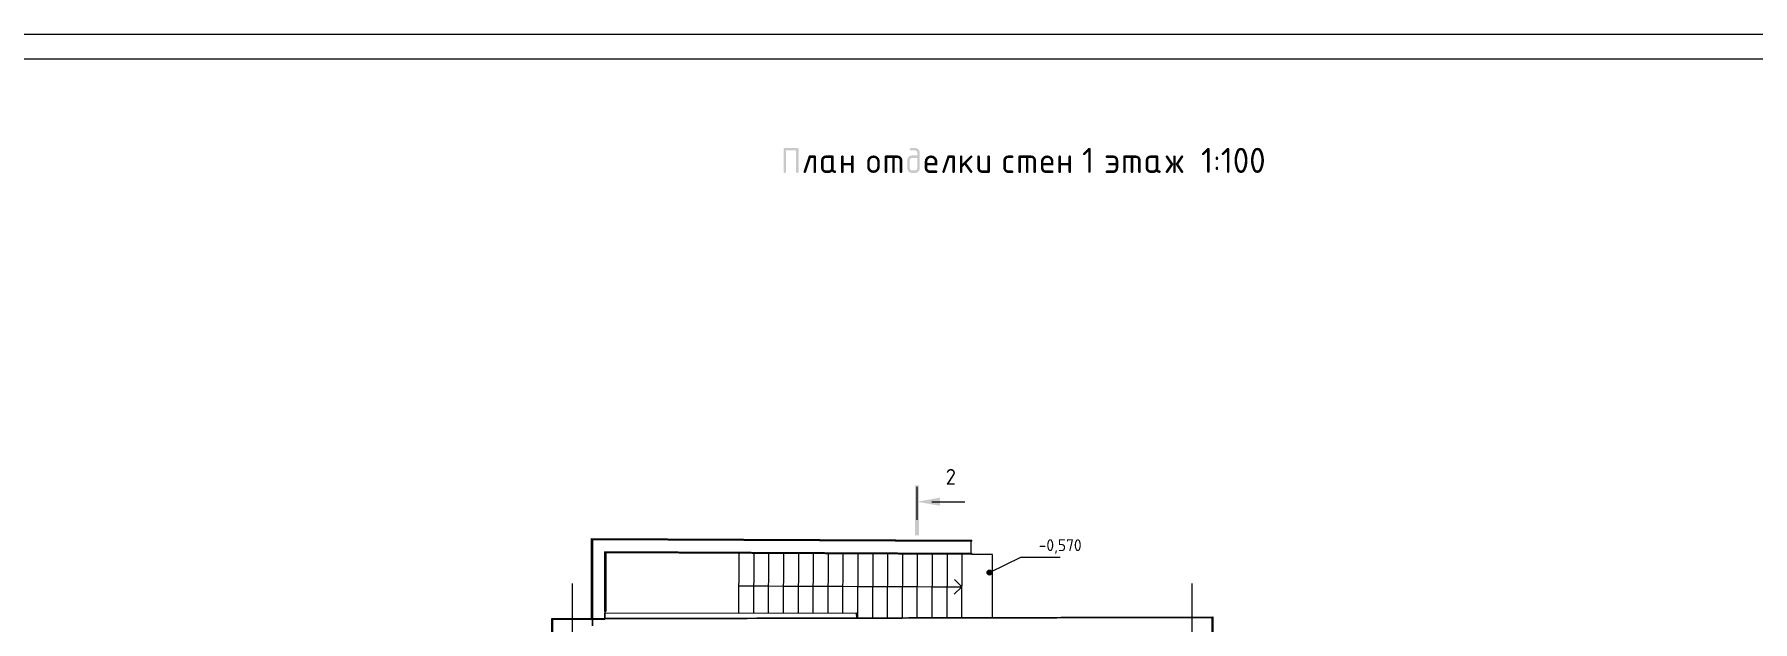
# Model space of a CAD drawing. Header units: millimetres. Extents: x -546 to 1681, y -650 to 1730.
# Drawn here: x 375.6 to 722.3, y 722.4 to 841 of the extents above; entities that cross this region are included whole.
import ezdxf

# ---------------------------------------------------------------- set-up
doc = ezdxf.new("R2010")
doc.units = ezdxf.units.MM

msp = doc.modelspace()

# ---------------------------------------------------------------- hatches: boundary and pattern name
h = msp.add_hatch(color=7)
h.dxf.hatch_style = 2
h.paths.add_polyline_path([(526.98, 818.06), (529.51, 818.06), (529.61, 818.04), (529.69, 817.99), (529.74, 817.91), (529.75, 817.8), (529.75, 813.26), (529.74, 813.15), (529.69, 813.07), (529.61, 813.03), (529.51, 813.01), (529.4, 813.03), (529.32, 813.07), (529.27, 813.15), (529.25, 813.26), (529.25, 817.55), (527.23, 817.55), (527.23, 813.26), (527.22, 813.15), (527.17, 813.07), (527.09, 813.03), (526.98, 813.01), (526.87, 813.03), (526.79, 813.07), (526.74, 813.15), (526.73, 813.26), (526.73, 817.8), (526.74, 817.91), (526.79, 817.99), (526.87, 818.04)])
h = msp.add_hatch(color=7)
h.dxf.hatch_style = 2
h.paths.add_polyline_path([(532.03, 816.54), (533.04, 816.54), (533.15, 816.52), (533.23, 816.48), (533.27, 816.4), (533.29, 816.29), (533.29, 813.26), (533.27, 813.15), (533.23, 813.07), (533.15, 813.03), (533.04, 813.01), (532.92, 813.03), (532.85, 813.07), (532.8, 813.15), (532.78, 813.26), (532.78, 816.03), (532.2, 816.03), (531.25, 813.18), (531.22, 813.11), (531.17, 813.05), (531.1, 813.02), (531.02, 813.01), (530.91, 813.03), (530.83, 813.08), (530.78, 813.16), (530.76, 813.27), (530.78, 813.34), (531.77, 816.34), (531.82, 816.43), (531.87, 816.49), (531.94, 816.53)])
h = msp.add_hatch(color=7)
h.paths.add_polyline_path([(536.32, 816.03), (535.31, 816.03), (535.21, 816.02), (535.11, 816), (535.03, 815.95), (534.95, 815.89), (534.89, 815.81), (534.84, 815.73), (534.82, 815.63), (534.81, 815.53), (534.81, 814.02), (534.82, 813.92), (534.84, 813.83), (534.89, 813.74), (534.96, 813.66), (535.03, 813.6), (535.12, 813.55), (535.21, 813.52), (535.31, 813.51), (535.82, 813.51), (535.92, 813.52), (536.01, 813.55), (536.09, 813.6), (536.17, 813.66), (536.23, 813.74), (536.28, 813.83), (536.31, 813.92), (536.32, 814.02)])
h.paths.add_polyline_path([(537.33, 813.26), (537.31, 813.15), (537.26, 813.07), (537.19, 813.03), (537.08, 813.01), (536.91, 813.03), (536.76, 813.08), (536.62, 813.16), (536.5, 813.27), (536.35, 813.16), (536.19, 813.08), (536.01, 813.03), (535.82, 813.01), (535.31, 813.01), (535.1, 813.03), (534.92, 813.08), (534.75, 813.17), (534.6, 813.3), (534.47, 813.46), (534.37, 813.63), (534.32, 813.81), (534.3, 814.02), (534.3, 815.53), (534.32, 815.74), (534.37, 815.92), (534.47, 816.1), (534.6, 816.25), (534.75, 816.38), (534.92, 816.47), (535.1, 816.52), (535.31, 816.54), (536.57, 816.54), (536.68, 816.52), (536.76, 816.48), (536.81, 816.4), (536.83, 816.29), (536.83, 813.77), (536.84, 813.66), (536.89, 813.58), (536.97, 813.53), (537.08, 813.51), (537.19, 813.5), (537.26, 813.45), (537.31, 813.37)])
h = msp.add_hatch(color=7)
h.dxf.hatch_style = 2
h.paths.add_polyline_path([(538.84, 814.52), (538.84, 813.26), (538.83, 813.15), (538.78, 813.07), (538.7, 813.03), (538.59, 813.01), (538.48, 813.03), (538.4, 813.07), (538.35, 813.15), (538.34, 813.26), (538.34, 816.29), (538.35, 816.4), (538.4, 816.48), (538.48, 816.52), (538.59, 816.54), (538.7, 816.52), (538.78, 816.48), (538.83, 816.4), (538.84, 816.29), (538.84, 815.03), (540.36, 815.03), (540.36, 816.29), (540.37, 816.4), (540.42, 816.48), (540.5, 816.52), (540.61, 816.54), (540.72, 816.52), (540.8, 816.48), (540.85, 816.4), (540.86, 816.29), (540.86, 813.26), (540.85, 813.15), (540.8, 813.07), (540.72, 813.03), (540.61, 813.01), (540.5, 813.03), (540.42, 813.07), (540.37, 813.15), (540.36, 813.26), (540.36, 814.52)])
h = msp.add_hatch(color=7)
h.paths.add_polyline_path([(543.61, 814.27), (543.61, 815.28), (543.63, 815.53), (543.7, 815.77), (543.81, 815.98), (543.97, 816.17), (544.17, 816.33), (544.38, 816.45), (544.62, 816.52), (544.87, 816.54), (545.12, 816.52), (545.36, 816.45), (545.57, 816.34), (545.77, 816.18), (545.93, 815.99), (546.04, 815.77), (546.11, 815.54), (546.13, 815.28), (546.13, 814.27), (546.11, 814.02), (546.04, 813.79), (545.92, 813.57), (545.76, 813.38), (545.57, 813.22), (545.35, 813.1), (545.12, 813.04), (544.87, 813.01), (544.62, 813.04), (544.38, 813.1), (544.17, 813.22), (543.97, 813.38), (543.81, 813.57), (543.7, 813.79), (543.63, 814.02)])
h.paths.add_polyline_path([(545.62, 814.28), (545.62, 815.28), (545.61, 815.43), (545.57, 815.57), (545.5, 815.7), (545.41, 815.82), (545.29, 815.92), (545.16, 815.99), (545.02, 816.03), (544.87, 816.04), (544.72, 816.03), (544.58, 815.99), (544.45, 815.92), (544.33, 815.82), (544.24, 815.7), (544.17, 815.57), (544.13, 815.43), (544.11, 815.28), (544.11, 814.28), (544.13, 814.12), (544.17, 813.98), (544.24, 813.85), (544.33, 813.74), (544.45, 813.64), (544.58, 813.57), (544.72, 813.53), (544.87, 813.51), (545.02, 813.53), (545.16, 813.57), (545.29, 813.64), (545.41, 813.74), (545.5, 813.86), (545.57, 813.98), (545.61, 814.12)])
h = msp.add_hatch(color=7)
h.dxf.hatch_style = 2
h.paths.add_polyline_path([(547.4, 816.54), (549.67, 816.54), (549.87, 816.52), (550.06, 816.47), (550.23, 816.38), (550.38, 816.25), (550.51, 816.1), (550.6, 815.92), (550.66, 815.74), (550.68, 815.53), (550.68, 813.26), (550.66, 813.15), (550.61, 813.07), (550.53, 813.03), (550.42, 813.01), (550.31, 813.03), (550.23, 813.07), (550.19, 813.15), (550.17, 813.26), (550.17, 815.53), (550.16, 815.63), (550.13, 815.73), (550.09, 815.81), (550.03, 815.89), (549.95, 815.96), (549.86, 816), (549.77, 816.02), (549.67, 816.03), (549.16, 816.03), (549.16, 813.26), (549.14, 813.15), (549.1, 813.07), (549.02, 813.03), (548.91, 813.01), (548.8, 813.03), (548.72, 813.07), (548.68, 813.15), (548.66, 813.26), (548.66, 816.03), (547.65, 816.03), (547.65, 813.26), (547.63, 813.15), (547.59, 813.07), (547.51, 813.03), (547.4, 813.01), (547.29, 813.03), (547.21, 813.07), (547.16, 813.15), (547.14, 813.26), (547.14, 816.29), (547.16, 816.4), (547.21, 816.48), (547.29, 816.52)])
h = msp.add_hatch(color=7)
h.paths.add_polyline_path([(554.21, 817.05), (554.21, 814.02), (554.2, 813.82), (554.14, 813.63), (554.05, 813.46), (553.92, 813.3), (553.76, 813.17), (553.59, 813.08), (553.4, 813.03), (553.21, 813.01), (552.7, 813.01), (552.49, 813.03), (552.31, 813.08), (552.14, 813.17), (551.98, 813.3), (551.85, 813.46), (551.76, 813.63), (551.71, 813.82), (551.69, 814.02), (551.69, 815.53), (551.71, 815.74), (551.76, 815.92), (551.85, 816.1), (551.98, 816.25), (552.14, 816.38), (552.31, 816.47), (552.49, 816.52), (552.7, 816.54), (553.71, 816.54), (553.71, 817.05), (553.7, 817.15), (553.67, 817.24), (553.63, 817.33), (553.56, 817.41), (553.49, 817.47), (553.4, 817.51), (553.31, 817.54), (553.21, 817.55), (552.44, 817.55), (552.34, 817.57), (552.26, 817.61), (552.21, 817.69), (552.2, 817.8), (552.21, 817.91), (552.26, 817.99), (552.34, 818.04), (552.44, 818.06), (553.21, 818.06), (553.41, 818.04), (553.6, 817.98), (553.77, 817.89), (553.92, 817.76), (554.05, 817.61), (554.14, 817.44), (554.2, 817.25)])
h.paths.add_polyline_path([(553.71, 814.02), (553.71, 816.03), (552.7, 816.03), (552.59, 816.02), (552.5, 816), (552.42, 815.95), (552.34, 815.89), (552.28, 815.81), (552.23, 815.73), (552.2, 815.63), (552.2, 815.53), (552.2, 814.02), (552.21, 813.92), (552.23, 813.83), (552.28, 813.74), (552.34, 813.66), (552.42, 813.6), (552.51, 813.55), (552.6, 813.52), (552.7, 813.51), (553.21, 813.51), (553.31, 813.52), (553.4, 813.55), (553.48, 813.6), (553.56, 813.66), (553.62, 813.74), (553.67, 813.83), (553.7, 813.92)])
h = msp.add_hatch(color=7)
h.paths.add_polyline_path([(556.49, 816.04), (556.33, 816.03), (556.19, 815.99), (556.07, 815.92), (555.95, 815.82), (555.85, 815.7), (555.79, 815.58), (555.75, 815.44), (555.73, 815.28), (555.73, 815.03), (557.24, 815.03), (557.24, 815.28), (557.23, 815.44), (557.19, 815.58), (557.12, 815.7), (557.02, 815.82), (556.91, 815.92), (556.78, 815.99), (556.64, 816.03)])
h.paths.add_polyline_path([(555.73, 814.52), (555.73, 814.02), (555.74, 813.92), (555.77, 813.83), (555.82, 813.74), (555.88, 813.66), (555.96, 813.6), (556.04, 813.55), (556.14, 813.52), (556.23, 813.51), (557.5, 813.51), (557.61, 813.5), (557.69, 813.45), (557.73, 813.37), (557.75, 813.26), (557.73, 813.15), (557.69, 813.07), (557.61, 813.03), (557.5, 813.01), (556.23, 813.01), (556.03, 813.03), (555.84, 813.08), (555.67, 813.17), (555.52, 813.3), (555.39, 813.46), (555.3, 813.63), (555.24, 813.81), (555.22, 814.02), (555.22, 815.28), (555.25, 815.53), (555.31, 815.77), (555.43, 815.98), (555.59, 816.17), (555.79, 816.33), (556, 816.45), (556.23, 816.52), (556.49, 816.54), (556.74, 816.52), (556.97, 816.45), (557.19, 816.34), (557.38, 816.18), (557.54, 815.99), (557.66, 815.77), (557.73, 815.54), (557.75, 815.28), (557.75, 814.52)])
h = msp.add_hatch(color=7)
h.dxf.hatch_style = 2
h.paths.add_polyline_path([(560.02, 816.54), (561.03, 816.54), (561.14, 816.52), (561.22, 816.48), (561.27, 816.4), (561.29, 816.29), (561.29, 813.26), (561.27, 813.15), (561.22, 813.07), (561.14, 813.03), (561.03, 813.01), (560.92, 813.03), (560.84, 813.07), (560.79, 813.15), (560.78, 813.26), (560.78, 816.03), (560.2, 816.03), (559.25, 813.18), (559.21, 813.11), (559.16, 813.05), (559.1, 813.02), (559.01, 813.01), (558.9, 813.03), (558.82, 813.08), (558.78, 813.16), (558.76, 813.27), (558.77, 813.34), (559.77, 816.34), (559.81, 816.43), (559.87, 816.49), (559.94, 816.53)])
h = msp.add_hatch(color=7)
h.dxf.hatch_style = 2
h.paths.add_polyline_path([(562.8, 814.88), (564.39, 816.47), (564.47, 816.52), (564.57, 816.54), (564.68, 816.52), (564.76, 816.48), (564.81, 816.4), (564.82, 816.29), (564.8, 816.2), (564.74, 816.12), (563.64, 815), (564.77, 813.41), (564.81, 813.33), (564.82, 813.26), (564.81, 813.15), (564.76, 813.07), (564.68, 813.03), (564.57, 813.01), (564.45, 813.04), (564.36, 813.12), (563.27, 814.64), (562.8, 814.17), (562.8, 813.26), (562.79, 813.15), (562.74, 813.07), (562.66, 813.03), (562.55, 813.01), (562.44, 813.03), (562.36, 813.07), (562.31, 813.15), (562.3, 813.26), (562.3, 816.29), (562.31, 816.4), (562.36, 816.48), (562.44, 816.52), (562.55, 816.54), (562.66, 816.52), (562.74, 816.48), (562.79, 816.4), (562.8, 816.29)])
h = msp.add_hatch(color=7)
h.dxf.hatch_style = 2
h.paths.add_polyline_path([(568.36, 816.29), (568.36, 813.26), (568.34, 813.15), (568.29, 813.07), (568.21, 813.03), (568.1, 813.01), (566.84, 813.01), (566.64, 813.03), (566.45, 813.08), (566.28, 813.17), (566.13, 813.3), (566, 813.46), (565.91, 813.63), (565.85, 813.81), (565.83, 814.02), (565.83, 816.29), (565.85, 816.4), (565.9, 816.48), (565.97, 816.52), (566.09, 816.54), (566.2, 816.52), (566.28, 816.48), (566.32, 816.4), (566.34, 816.29), (566.34, 814.02), (566.35, 813.92), (566.38, 813.83), (566.42, 813.74), (566.49, 813.66), (566.57, 813.6), (566.65, 813.55), (566.74, 813.52), (566.84, 813.51), (567.85, 813.51), (567.85, 816.29), (567.87, 816.4), (567.91, 816.48), (567.99, 816.52), (568.1, 816.54), (568.21, 816.52), (568.29, 816.48), (568.34, 816.4)])
h = msp.add_hatch(color=7)
h.dxf.hatch_style = 2
h.paths.add_polyline_path([(571.6, 815.53), (571.6, 814.02), (571.61, 813.92), (571.64, 813.83), (571.68, 813.74), (571.75, 813.66), (571.83, 813.6), (571.91, 813.55), (572, 813.52), (572.1, 813.51), (572.86, 813.51), (572.97, 813.5), (573.05, 813.45), (573.09, 813.37), (573.11, 813.26), (573.09, 813.15), (573.05, 813.07), (572.97, 813.03), (572.86, 813.01), (572.1, 813.01), (571.9, 813.03), (571.71, 813.08), (571.54, 813.17), (571.39, 813.3), (571.26, 813.46), (571.17, 813.63), (571.11, 813.81), (571.09, 814.02), (571.09, 815.53), (571.11, 815.74), (571.17, 815.92), (571.26, 816.1), (571.39, 816.25), (571.54, 816.38), (571.71, 816.47), (571.9, 816.52), (572.1, 816.54), (572.86, 816.54), (572.97, 816.52), (573.05, 816.48), (573.09, 816.4), (573.11, 816.29), (573.09, 816.18), (573.05, 816.1), (572.97, 816.05), (572.86, 816.03), (572.1, 816.03), (572, 816.02), (571.91, 816), (571.82, 815.95), (571.74, 815.89), (571.68, 815.81), (571.64, 815.73), (571.61, 815.63)])
h = msp.add_hatch(color=7)
h.dxf.hatch_style = 2
h.paths.add_polyline_path([(574.37, 816.54), (576.65, 816.54), (576.85, 816.52), (577.03, 816.47), (577.2, 816.38), (577.36, 816.25), (577.49, 816.1), (577.58, 815.92), (577.64, 815.74), (577.65, 815.53), (577.65, 813.26), (577.64, 813.15), (577.59, 813.07), (577.51, 813.03), (577.4, 813.01), (577.29, 813.03), (577.21, 813.07), (577.16, 813.15), (577.15, 813.26), (577.15, 815.53), (577.14, 815.63), (577.11, 815.73), (577.07, 815.81), (577.01, 815.89), (576.93, 815.96), (576.84, 816), (576.75, 816.02), (576.65, 816.03), (576.14, 816.03), (576.14, 813.26), (576.12, 813.15), (576.07, 813.07), (575.99, 813.03), (575.88, 813.01), (575.78, 813.03), (575.7, 813.07), (575.65, 813.15), (575.64, 813.26), (575.64, 816.03), (574.63, 816.03), (574.63, 813.26), (574.61, 813.15), (574.56, 813.07), (574.49, 813.03), (574.37, 813.01), (574.26, 813.03), (574.18, 813.07), (574.14, 813.15), (574.12, 813.26), (574.12, 816.29), (574.14, 816.4), (574.18, 816.48), (574.26, 816.52)])
h = msp.add_hatch(color=7)
h.paths.add_polyline_path([(579.93, 816.04), (579.78, 816.03), (579.64, 815.99), (579.51, 815.92), (579.39, 815.82), (579.3, 815.7), (579.23, 815.58), (579.19, 815.44), (579.17, 815.28), (579.17, 815.03), (580.68, 815.03), (580.68, 815.28), (580.67, 815.44), (580.63, 815.58), (580.56, 815.7), (580.46, 815.82), (580.35, 815.92), (580.22, 815.99), (580.08, 816.03)])
h.paths.add_polyline_path([(579.17, 814.52), (579.17, 814.02), (579.18, 813.92), (579.21, 813.83), (579.26, 813.74), (579.32, 813.66), (579.4, 813.6), (579.48, 813.55), (579.58, 813.52), (579.67, 813.51), (580.94, 813.51), (581.05, 813.5), (581.13, 813.45), (581.18, 813.37), (581.19, 813.26), (581.18, 813.15), (581.13, 813.07), (581.05, 813.03), (580.94, 813.01), (579.67, 813.01), (579.47, 813.03), (579.28, 813.08), (579.11, 813.17), (578.96, 813.3), (578.83, 813.46), (578.74, 813.63), (578.68, 813.81), (578.67, 814.02), (578.67, 815.28), (578.69, 815.53), (578.76, 815.77), (578.87, 815.98), (579.03, 816.17), (579.23, 816.33), (579.44, 816.45), (579.67, 816.52), (579.93, 816.54), (580.18, 816.52), (580.42, 816.45), (580.63, 816.34), (580.82, 816.18), (580.99, 815.99), (581.1, 815.77), (581.17, 815.54), (581.19, 815.28), (581.19, 814.52)])
h = msp.add_hatch(color=7)
h.dxf.hatch_style = 2
h.paths.add_polyline_path([(582.71, 814.52), (582.71, 813.26), (582.69, 813.15), (582.65, 813.07), (582.57, 813.03), (582.46, 813.01), (582.34, 813.03), (582.26, 813.07), (582.22, 813.15), (582.2, 813.26), (582.2, 816.29), (582.22, 816.4), (582.26, 816.48), (582.34, 816.52), (582.46, 816.54), (582.57, 816.52), (582.65, 816.48), (582.69, 816.4), (582.71, 816.29), (582.71, 815.03), (584.22, 815.03), (584.22, 816.29), (584.24, 816.4), (584.28, 816.48), (584.36, 816.52), (584.47, 816.54), (584.58, 816.52), (584.66, 816.48), (584.71, 816.4), (584.73, 816.29), (584.73, 813.26), (584.71, 813.15), (584.66, 813.07), (584.58, 813.03), (584.47, 813.01), (584.36, 813.03), (584.28, 813.07), (584.24, 813.15), (584.22, 813.26), (584.22, 814.52)])
h = msp.add_hatch(color=7)
h.dxf.hatch_style = 2
h.paths.add_polyline_path([(593.74, 814.52), (592.48, 814.52), (592.37, 814.54), (592.29, 814.59), (592.25, 814.67), (592.23, 814.78), (592.25, 814.89), (592.29, 814.97), (592.37, 815.01), (592.48, 815.03), (593.74, 815.03), (593.74, 815.53), (593.73, 815.63), (593.7, 815.73), (593.66, 815.81), (593.6, 815.89), (593.52, 815.96), (593.43, 816), (593.34, 816.02), (593.24, 816.03), (591.98, 816.03), (591.86, 816.05), (591.78, 816.1), (591.74, 816.18), (591.72, 816.29), (591.74, 816.4), (591.78, 816.48), (591.86, 816.52), (591.98, 816.54), (593.24, 816.54), (593.44, 816.52), (593.63, 816.47), (593.8, 816.38), (593.95, 816.25), (594.08, 816.1), (594.17, 815.92), (594.23, 815.74), (594.25, 815.53), (594.25, 814.02), (594.23, 813.81), (594.17, 813.63), (594.08, 813.46), (593.95, 813.3), (593.8, 813.17), (593.63, 813.08), (593.44, 813.03), (593.24, 813.01), (591.98, 813.01), (591.86, 813.03), (591.78, 813.07), (591.74, 813.15), (591.72, 813.26), (591.74, 813.37), (591.78, 813.45), (591.86, 813.5), (591.98, 813.51), (593.24, 813.51), (593.34, 813.52), (593.43, 813.55), (593.51, 813.6), (593.59, 813.66), (593.66, 813.74), (593.7, 813.83), (593.73, 813.92), (593.74, 814.02)])
h = msp.add_hatch(color=7)
h.dxf.hatch_style = 2
h.paths.add_polyline_path([(595.51, 816.54), (597.78, 816.54), (597.99, 816.52), (598.17, 816.47), (598.34, 816.38), (598.5, 816.25), (598.63, 816.1), (598.72, 815.92), (598.77, 815.74), (598.79, 815.53), (598.79, 813.26), (598.78, 813.15), (598.73, 813.07), (598.65, 813.03), (598.54, 813.01), (598.43, 813.03), (598.35, 813.07), (598.3, 813.15), (598.28, 813.26), (598.28, 815.53), (598.28, 815.63), (598.25, 815.73), (598.2, 815.81), (598.14, 815.89), (598.07, 815.96), (597.98, 816), (597.89, 816.02), (597.78, 816.03), (597.28, 816.03), (597.28, 813.26), (597.26, 813.15), (597.21, 813.07), (597.13, 813.03), (597.02, 813.01), (596.91, 813.03), (596.84, 813.07), (596.79, 813.15), (596.77, 813.26), (596.77, 816.03), (595.77, 816.03), (595.77, 813.26), (595.75, 813.15), (595.7, 813.07), (595.62, 813.03), (595.51, 813.01), (595.4, 813.03), (595.32, 813.07), (595.27, 813.15), (595.26, 813.26), (595.26, 816.29), (595.27, 816.4), (595.32, 816.48), (595.4, 816.52)])
h = msp.add_hatch(color=7)
h.paths.add_polyline_path([(601.82, 816.03), (600.81, 816.03), (600.71, 816.02), (600.62, 816), (600.53, 815.95), (600.45, 815.89), (600.39, 815.81), (600.35, 815.73), (600.32, 815.63), (600.31, 815.53), (600.31, 814.02), (600.32, 813.92), (600.35, 813.83), (600.39, 813.74), (600.46, 813.66), (600.54, 813.6), (600.62, 813.55), (600.71, 813.52), (600.81, 813.51), (601.32, 813.51), (601.42, 813.52), (601.51, 813.55), (601.6, 813.6), (601.67, 813.66), (601.74, 813.74), (601.78, 813.83), (601.81, 813.92), (601.82, 814.02)])
h.paths.add_polyline_path([(602.83, 813.26), (602.81, 813.15), (602.77, 813.07), (602.69, 813.03), (602.58, 813.01), (602.41, 813.03), (602.26, 813.08), (602.12, 813.16), (602, 813.27), (601.85, 813.16), (601.69, 813.08), (601.51, 813.03), (601.32, 813.01), (600.81, 813.01), (600.61, 813.03), (600.42, 813.08), (600.25, 813.17), (600.1, 813.3), (599.97, 813.46), (599.88, 813.63), (599.82, 813.81), (599.8, 814.02), (599.8, 815.53), (599.82, 815.74), (599.88, 815.92), (599.97, 816.1), (600.1, 816.25), (600.25, 816.38), (600.42, 816.47), (600.61, 816.52), (600.81, 816.54), (602.07, 816.54), (602.19, 816.52), (602.27, 816.48), (602.31, 816.4), (602.33, 816.29), (602.33, 813.77), (602.34, 813.66), (602.39, 813.58), (602.47, 813.53), (602.58, 813.51), (602.69, 813.5), (602.77, 813.45), (602.81, 813.37)])
h = msp.add_hatch(color=7)
h.dxf.hatch_style = 2
h.paths.add_polyline_path([(605.36, 814.7), (604.31, 813.12), (604.22, 813.04), (604.09, 813.01), (604, 813.03), (603.92, 813.08), (603.86, 813.17), (603.84, 813.26), (603.85, 813.34), (603.88, 813.4), (604.81, 814.78), (603.88, 816.15), (603.85, 816.21), (603.84, 816.29), (603.86, 816.4), (603.9, 816.48), (603.98, 816.52), (604.09, 816.54), (604.22, 816.51), (604.31, 816.43), (605.36, 814.85), (605.36, 816.29), (605.37, 816.4), (605.42, 816.48), (605.5, 816.52), (605.6, 816.54), (605.72, 816.52), (605.79, 816.48), (605.84, 816.4), (605.86, 816.29), (605.86, 814.85), (606.91, 816.43), (607, 816.51), (607.12, 816.54), (607.23, 816.52), (607.31, 816.48), (607.36, 816.4), (607.38, 816.29), (607.36, 816.21), (607.33, 816.15), (606.41, 814.78), (607.33, 813.4), (607.36, 813.34), (607.38, 813.26), (607.36, 813.15), (607.31, 813.07), (607.23, 813.03), (607.12, 813.01), (607, 813.04), (606.91, 813.12), (605.86, 814.7), (605.86, 813.26), (605.84, 813.15), (605.79, 813.07), (605.72, 813.03), (605.6, 813.01), (605.5, 813.03), (605.42, 813.07), (605.37, 813.15), (605.36, 813.26)])
h = msp.add_hatch(color=7)
h.dxf.hatch_style = 2
h.paths.add_polyline_path([(553.24, 739.85), (553.24, 749.98), (554.04, 749.98), (554.04, 739.85)])
h = msp.add_hatch(color=7)
h.dxf.hatch_style = 2
h.paths.add_polyline_path([(558.32, 747.47), (558.32, 745.82), (553.64, 746.64)])
h = msp.add_hatch(color=7)
h.dxf.hatch_style = 2
h.paths.add_polyline_path([(488.1, 739.03), (488.13, 738.97), (488.19, 738.94), (488.26, 738.97), (488.28, 739.03), (488.26, 739.09), (488.19, 739.12), (488.13, 739.09)])
h = msp.add_hatch(color=7)
h.dxf.hatch_style = 2
h.paths.add_polyline_path([(568.79, 732.35), (568.64, 732), (568.29, 731.85), (567.93, 732), (567.79, 732.35), (567.93, 732.71), (568.29, 732.85), (568.64, 732.71)])

# ---------------------------------------------------------------- linework, layer by layer
at = {"color": 7, "lineweight": 0}
for p, q in [((0.13, 840.99), (1189.11, 840.99)), ((1184.11, 835.99), (20.11, 835.99))]:
    msp.add_line(p, q, dxfattribs=at)
for points in [[(1184.11, 835.99), (20.11, 835.99)], [(553.64, 749.64), (553.64, 743)], [(556.64, 746.64), (563.31, 746.64)], [(487.99, 739.23), (564.7, 738.87)], [(487.99, 739.03), (487.99, 739.23)], [(487.99, 723.09), (487.99, 739.03)], [(488.19, 739.03), (564.5, 738.67)], [(564.7, 738.67), (488.19, 739.03)], [(488.19, 739.03), (488.19, 723.09)], [(564.5, 738.67), (564.49, 736.17)], [(564.7, 738.67), (564.7, 738.87)], [(564.49, 736.17), (490.69, 736.52)], [(490.69, 724.51), (490.69, 736.52)], [(490.69, 736.52), (490.89, 736.52)], [(490.89, 736.52), (564.71, 736.17)], [(564.71, 735.97), (490.89, 736.32)], [(490.89, 736.32), (490.89, 724.51)], [(517.71, 736.19), (517.65, 724.18)], [(517.71, 736.19), (517.65, 724.18)], [(520.71, 736.18), (520.65, 724.18)], [(520.71, 736.18), (520.65, 724.18)], [(523.71, 736.16), (523.65, 724.19)], [(523.71, 736.16), (523.65, 724.19)], [(526.71, 736.15), (526.65, 724.19)], [(526.71, 736.15), (526.65, 724.19)], [(529.71, 736.13), (529.65, 724.2)], [(529.71, 736.13), (529.65, 724.2)], [(532.71, 736.12), (532.65, 724.21)], [(532.71, 736.12), (532.65, 724.21)], [(535.71, 736.11), (535.65, 724.21)], [(535.71, 736.11), (535.65, 724.21)], [(538.71, 736.09), (538.65, 724.22)], [(538.71, 736.09), (538.65, 724.22)], [(541.71, 736.08), (541.65, 723.23)], [(541.71, 736.08), (541.65, 723.23)], [(544.71, 736.06), (544.65, 723.23)], [(544.71, 736.06), (544.65, 723.23)], [(547.71, 736.05), (547.65, 723.24)], [(547.71, 736.05), (547.65, 723.24)], [(550.71, 736.04), (550.65, 723.25)], [(550.71, 736.04), (550.65, 723.25)], [(553.71, 736.02), (553.65, 723.25)], [(553.71, 736.02), (553.65, 723.25)], [(556.71, 736.01), (556.65, 723.26)], [(556.71, 736.01), (556.65, 723.26)], [(559.71, 735.99), (559.65, 723.26)], [(559.71, 735.99), (559.65, 723.26)], [(562.71, 735.98), (562.65, 723.27)], [(564.71, 736.17), (564.71, 735.97)], [(568.91, 735.98), (564.71, 735.98)], [(568.29, 732.35), (574.6, 735.42)], [(568.91, 723.28), (568.91, 735.98)], [(574.6, 735.42), (582.51, 735.42)], [(484.17, 197.82), (484.17, 730.15)], [(517.68, 729.68), (520.68, 729.66)], [(520.68, 729.66), (523.68, 729.65)], [(523.68, 729.65), (526.68, 729.63)], [(526.68, 729.63), (529.68, 729.62)], [(529.68, 729.62), (532.68, 729.6)], [(532.68, 729.6), (535.68, 729.59)], [(535.68, 729.59), (538.68, 729.58)], [(538.68, 729.58), (541.68, 729.56)], [(541.68, 729.56), (544.68, 729.55)], [(544.68, 729.55), (547.68, 729.53)], [(547.68, 729.53), (550.68, 729.52)], [(550.68, 729.52), (553.68, 729.51)], [(553.68, 729.51), (556.68, 729.49)], [(556.68, 729.49), (559.68, 729.48)], [(559.68, 729.48), (562.68, 729.46)], [(562.68, 729.46), (561.17, 727.97)], [(562.68, 729.46), (561.19, 730.97)], [(609.17, 197.82), (609.17, 730.15)], [(480, 718.45), (480, 723.09)], [(480, 723.09), (490.69, 723.09)], [(480.2, 718.45), (480.2, 723.09)], [(490.69, 722.89), (480.2, 722.89)], [(613.14, 723.18), (488.19, 722.91)], [(488.19, 722.91), (488.19, 721.62)], [(488.19, 721.62), (488.19, 722.89)], [(490.69, 724.51), (490.69, 723.12)], [(490.69, 724.51), (490.89, 724.51)], [(490.69, 724.12), (541.47, 724.23)], [(490.69, 723.12), (490.69, 724.12)], [(490.69, 723.12), (613.34, 723.38)], [(490.69, 723.12), (490.69, 722.92)], [(490.69, 722.89), (490.69, 723.09)], [(541.48, 723.23), (541.47, 724.23)], [(613.14, 723.18), (613.15, 719.33)], [(613.34, 723.38), (613.35, 719.35)]]:
    msp.add_lwpolyline(points, dxfattribs=at)
msp.add_circle((568.29, 732.35), 0.5, dxfattribs=at)

# ---------------------------------------------------------------- texts
at = {"color": 7, "attachment_point": 1}
for s, insert, char_height in [('{\\fGOSTCommon|b0|i0|c0;1 }', (586.97, 818.08), 5.0671), ('{\\fGOSTCommon|b0|i0|c0; 1:100}', (607.89, 818.08), 5.0671), ('{\\fGOSTCommon|b0|i0|c0;2}', (559.45, 753.26), 3.176), ('{\\fGOSTCommon|b0|i0|c0;-0,570}', (578.22, 739.06), 2.3745)]:
    msp.add_mtext(s, dxfattribs=dict(at, insert=insert, char_height=char_height))

doc.saveas('drawing.dxf')
